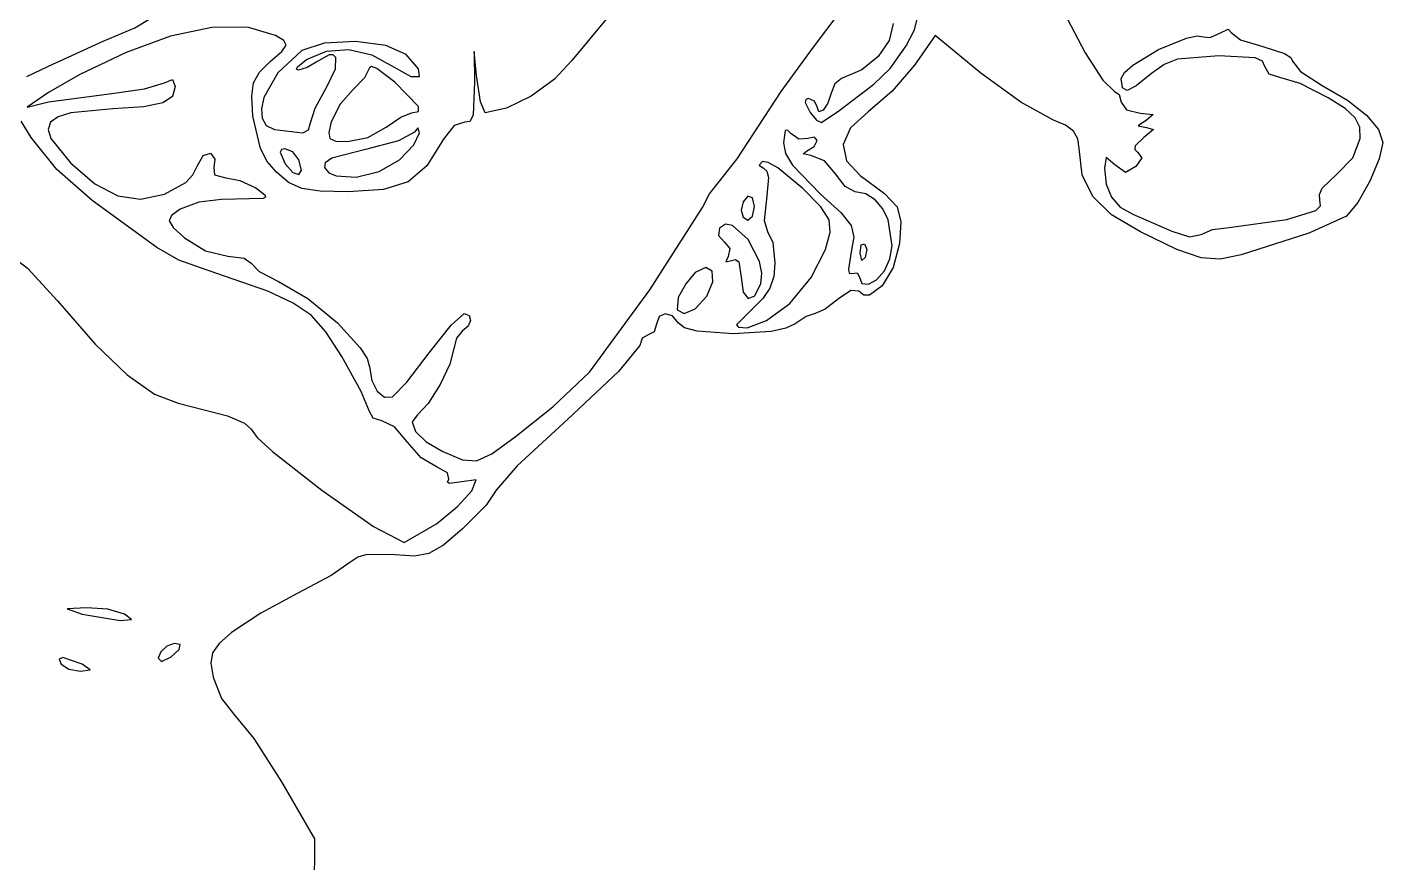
# Model space of a CAD drawing. Extents: x -2 to 140, y -370 to -182.
# Drawn here: x 67.1 to 139.7, y -264.3 to -219.5 of the extents above; entities that cross this region are included whole.
import ezdxf

# ---------------------------------------------------------------- set-up
doc = ezdxf.new("R2010")
doc.units = 0

msp = doc.modelspace()

# ---------------------------------------------------------------- linework, layer by layer
at = {"layer": 'Layer 1'}
for p, q in [((100.112265, -216.674217), (96.305833, -221.267133)), ((72.903575, -219.518272), (73.771396, -218.995724)), ((109.193259, -220.627166), (110.787085, -218.526487)), ((114.653935, -219.626557), (114.801879, -219.032032)), ((122.831829, -219.027007), (123.803046, -220.850912)), ((71.221484, -220.237417), (72.903575, -219.518272)), ((74.828253, -219.960383), (72.453286, -220.833386)), ((77.034724, -219.508359), (74.828253, -219.960383)), ((78.948981, -219.491384), (77.034724, -219.508359)), ((80.447309, -219.923529), (78.948981, -219.491384)), ((80.894883, -220.194501), (80.447309, -219.923529)), ((113.520045, -219.27947), (113.303808, -220.190515)), ((114.208331, -220.488312), (114.653935, -219.626557)), ((115.769836, -219.932786), (114.655219, -221.52658)), ((118.21819, -221.943366), (115.769836, -219.932786)), ((129.222215, -220.065932), (129.791843, -219.946318)), ((129.791843, -219.946318), (130.132909, -220.00924)), ((130.500913, -220.044564), (131.008572, -219.809737)), ((131.008572, -219.809737), (131.457312, -219.596353)), ((131.457312, -219.596353), (131.615685, -219.774996)), ((131.615685, -219.774996), (132.114023, -220.157015)), ((68.280943, -221.576477), (71.221484, -220.237417)), ((80.776583, -220.781827), (81.012289, -220.442635)), ((81.012289, -220.442635), (80.894883, -220.194501)), ((83.058896, -220.337175), (81.846451, -220.735257)), ((84.723944, -220.251782), (83.058896, -220.337175)), ((83.182781, -220.762351), (84.369526, -220.68313)), ((84.369526, -220.68313), (85.596449, -220.971067)), ((86.347994, -220.460564), (84.723944, -220.251782)), ((87.437443, -220.945004), (86.347994, -220.460564)), ((107.524279, -222.928519), (109.193259, -220.627166)), ((113.303808, -220.190515), (112.713272, -221.049741)), ((113.363999, -221.703505), (114.208331, -220.488312)), ((126.347352, -221.517072), (127.735126, -220.682234)), ((127.735126, -220.682234), (129.222215, -220.065932)), ((130.132909, -220.00924), (130.500913, -220.044564)), ((132.114023, -220.157015), (133.312151, -220.524493)), ((133.312151, -220.524493), (134.480053, -220.900731)), ((72.453286, -220.833386), (69.973095, -222.022381)), ((79.583563, -221.892039), (80.164821, -221.325976)), ((80.164821, -221.325976), (80.776583, -220.781827)), ((81.846451, -220.735257), (80.566526, -221.93175)), ((81.61702, -221.612439), (82.105503, -221.214724)), ((82.105503, -221.214724), (83.182781, -220.762351)), ((82.627391, -221.35115), (82.140234, -221.652511)), ((83.311788, -220.957707), (82.627391, -221.35115)), ((83.534898, -220.973869), (83.311788, -220.957707)), ((83.670394, -221.113847), (83.534898, -220.973869)), ((83.653874, -221.710937), (83.670394, -221.113847)), ((85.596449, -220.971067), (86.794264, -221.620165)), ((88.093918, -221.71351), (87.437443, -220.945004)), ((91.215645, -222.065511), (91.074487, -220.780042)), ((91.074487, -220.780042), (91.098189, -222.406154)), ((96.305833, -221.267133), (95.379053, -222.277308)), ((112.713272, -221.049741), (111.835701, -221.763642)), ((123.803046, -220.850912), (124.75235, -222.323216)), ((128.746257, -221.194496), (128.028365, -221.48717)), ((130.957659, -221.010706), (128.746257, -221.194496)), ((132.900888, -221.132982), (130.957659, -221.010706)), ((133.305728, -221.310088), (132.900888, -221.132982)), ((133.425252, -221.586072), (133.305728, -221.310088)), ((134.480053, -220.900731), (134.81181, -221.111686)), ((134.81181, -221.111686), (134.905719, -221.303765)), ((134.905719, -221.303765), (135.328387, -221.859979)), ((67.13724, -222.121088), (68.280943, -221.576477)), ((69.973095, -222.022381), (68.280943, -222.975622)), ((79.269019, -222.458097), (79.583563, -221.892039)), ((80.566526, -221.93175), (79.822646, -223.247211)), ((81.570925, -221.733432), (81.61702, -221.612439)), ((81.675729, -221.77787), (81.570925, -221.733432)), ((82.140234, -221.652511), (81.675729, -221.77787)), ((83.212892, -222.640342), (83.653874, -221.710937)), ((85.473896, -221.667014), (85.217417, -222.196632)), ((85.581631, -221.583381), (85.473896, -221.667014)), ((85.873426, -221.699032), (85.581631, -221.583381)), ((86.831068, -222.42828), (85.873426, -221.699032)), ((86.794264, -221.620165), (87.698225, -222.128867)), ((87.698225, -222.128867), (88.156144, -222.134056)), ((88.156144, -222.134056), (88.093918, -221.71351)), ((91.426063, -223.4877), (91.215645, -222.065511)), ((111.835701, -221.763642), (110.758359, -222.238711)), ((112.485588, -222.544979), (113.363999, -221.703505)), ((114.655219, -221.52658), (113.466333, -222.918334)), ((120.35949, -223.508066), (118.21819, -221.943366)), ((125.734603, -222.22937), (125.901868, -221.909855)), ((125.901868, -221.909855), (126.347352, -221.517072)), ((127.359097, -221.96964), (126.536588, -222.622792)), ((128.028365, -221.48717), (127.359097, -221.96964)), ((133.657807, -221.996155), (133.425252, -221.586072)), ((134.216933, -222.174167), (133.657807, -221.996155)), ((135.328387, -221.859979), (136.489087, -222.604386)), ((71.673875, -223.031502), (73.437492, -222.78818)), ((73.437492, -222.78818), (74.501319, -222.458562)), ((74.501319, -222.458562), (74.937045, -222.294813)), ((75.066807, -222.667153), (74.92639, -223.199521)), ((74.937045, -222.294813), (75.066807, -222.667153)), ((79.168715, -223.18809), (79.269019, -222.458097)), ((82.571737, -223.82402), (83.212892, -222.640342)), ((84.603723, -222.81769), (83.899007, -223.61216)), ((85.217417, -222.196632), (84.603723, -222.81769)), ((88.095394, -223.742268), (86.831068, -222.42828)), ((91.098189, -222.406154), (91.022882, -224.202138)), ((95.379053, -222.277308), (94.137396, -223.180543)), ((110.404281, -222.521268), (110.190971, -223.020297)), ((110.758359, -222.238711), (110.404281, -222.521268)), ((110.605375, -223.957332), (112.485588, -222.544979)), ((112.485588, -222.544979), (112.485588, -222.544979)), ((124.75235, -222.323216), (125.379443, -222.928519)), ((125.79887, -222.740745), (125.734603, -222.22937)), ((126.041355, -222.875856), (125.79887, -222.740745)), ((126.536588, -222.622792), (126.041355, -222.875856)), ((135.30762, -222.49861), (134.216933, -222.174167)), ((136.818181, -223.260779), (135.30762, -222.49861)), ((136.489087, -222.604386), (137.840946, -223.402232)), ((68.280943, -222.975622), (67.149963, -223.76099)), ((67.149963, -223.76099), (68.280943, -223.487206)), ((68.280943, -223.487206), (71.673875, -223.031502)), ((74.414675, -223.5428), (73.395969, -223.745379)), ((74.92639, -223.199521), (74.414675, -223.5428)), ((79.230175, -224.24596), (79.168715, -223.18809)), ((79.822646, -223.247211), (79.68605, -223.850375)), ((91.675836, -224.079223), (91.426063, -223.4877)), ((94.137396, -223.180543), (92.822458, -223.830096)), ((105.170512, -226.544085), (107.524279, -222.928519)), ((108.843566, -223.364886), (108.809976, -223.514645)), ((108.809976, -223.514645), (109.081957, -224.053202)), ((108.9923, -223.312087), (108.843566, -223.364886)), ((109.314508, -223.44355), (108.9923, -223.312087)), ((109.448524, -223.759607), (109.314508, -223.44355)), ((110.018241, -223.553894), (109.769328, -223.922283)), ((110.190971, -223.020297), (110.018241, -223.553894)), ((113.466333, -222.918334), (112.173148, -224.026476)), ((122.069598, -224.446677), (120.35949, -223.508066)), ((125.379443, -222.928519), (125.630275, -223.097531)), ((125.630275, -223.097531), (125.734603, -223.503885)), ((125.734603, -223.503885), (126.018502, -223.920389)), ((137.720612, -223.84501), (136.818181, -223.260779)), ((137.840946, -223.402232), (138.860827, -224.203084)), ((68.803453, -224.290387), (68.402877, -224.580976)), ((69.486834, -224.079557), (68.803453, -224.290387)), ((71.734576, -223.855647), (69.486834, -224.079557)), ((73.395969, -223.745379), (71.734576, -223.855647)), ((79.63532, -225.987303), (79.230175, -224.24596)), ((79.68605, -223.850375), (79.724657, -224.364266)), ((82.305062, -224.653179), (82.571737, -223.82402)), ((83.899007, -223.61216), (83.423701, -224.558691)), ((86.376583, -224.846332), (87.148476, -224.304557)), ((87.148476, -224.304557), (87.733756, -224.079223)), ((87.733756, -224.079223), (88.102284, -224.004457)), ((88.102284, -224.004457), (88.095394, -223.742268)), ((91.022882, -224.202138), (90.856874, -224.541539)), ((92.822458, -223.830096), (91.675836, -224.079223)), ((109.081957, -224.053202), (109.410881, -224.459597)), ((109.545624, -224.024506), (109.448524, -223.759607)), ((109.769328, -223.922283), (109.545624, -224.024506)), ((109.685179, -224.584694), (110.605375, -223.957332)), ((112.173148, -224.026476), (111.230413, -224.878161)), ((126.018502, -223.920389), (126.752483, -224.085094)), ((126.752483, -224.085094), (127.436565, -224.162966)), ((127.436565, -224.162966), (127.091776, -224.462792)), ((138.258567, -224.343408), (137.720612, -223.84501)), ((138.860827, -224.203084), (139.508484, -224.969126)), ((67.363947, -225.400306), (66.8226, -224.526474)), ((68.402877, -224.580976), (68.276965, -224.961704)), ((68.276965, -224.961704), (68.417577, -225.442952)), ((79.724657, -224.364266), (79.952197, -224.749212)), ((79.952197, -224.749212), (80.382401, -224.965542)), ((80.382401, -224.965542), (81.905518, -225.149541)), ((81.905518, -225.149541), (82.215316, -224.991351)), ((82.215316, -224.991351), (82.305062, -224.653179)), ((82.305062, -224.653179), (82.305062, -224.653179)), ((83.423701, -224.558691), (83.291726, -225.123733)), ((85.390952, -225.388145), (86.376583, -224.846332)), ((86.376583, -224.846332), (86.376583, -224.846332)), ((88.07231, -224.87473), (87.895182, -225.111987)), ((88.150429, -225.151442), (88.07231, -224.87473)), ((90.015927, -224.758278), (89.440735, -225.479949)), ((90.58993, -224.574072), (90.015927, -224.758278)), ((90.856874, -224.541539), (90.58993, -224.574072)), ((107.742892, -225.016981), (107.645886, -225.686818)), ((107.866636, -224.998934), (107.742892, -225.016981)), ((108.0477, -225.183164), (107.866636, -224.998934)), ((109.410881, -224.459597), (109.685179, -224.584694)), ((111.230413, -224.878161), (110.842092, -225.775365)), ((122.746347, -224.734136), (122.069598, -224.446677)), ((123.17781, -225.055875), (122.746347, -224.734136)), ((123.405929, -225.45793), (123.17781, -225.055875)), ((127.091776, -224.462792), (126.639385, -224.775645)), ((126.639385, -224.775645), (127.091776, -224.852682)), ((127.468396, -224.973236), (126.951607, -225.397088)), ((127.091776, -224.852682), (127.468396, -224.973236)), ((138.50445, -224.84868), (138.258567, -224.343408)), ((138.530663, -225.453533), (138.50445, -224.84868)), ((139.508484, -224.969126), (139.743671, -225.662546)), ((68.729726, -227.103862), (67.363947, -225.400306)), ((68.417577, -225.442952), (69.465808, -226.748538)), ((83.291726, -225.123733), (83.354531, -225.441852)), ((83.354531, -225.441852), (83.668941, -225.582092)), ((83.668941, -225.582092), (84.29178, -225.613496)), ((84.29178, -225.613496), (85.390952, -225.388145)), ((87.029093, -225.570002), (85.255069, -226.028758)), ((87.895182, -225.111987), (87.029093, -225.570002)), ((87.07573, -226.589788), (87.849469, -225.778931)), ((87.849469, -225.778931), (88.150429, -225.151442)), ((89.440735, -225.479949), (88.545154, -226.908756)), ((107.645886, -225.686818), (107.761628, -226.249828)), ((108.474336, -225.47906), (108.0477, -225.183164)), ((108.945556, -225.448227), (108.474336, -225.47906)), ((109.300778, -225.372002), (108.945556, -225.448227)), ((109.282412, -225.880009), (109.448524, -225.558858)), ((109.448524, -225.558858), (109.300778, -225.372002)), ((110.842092, -225.775365), (111.016253, -226.651296)), ((123.472648, -225.98634), (123.405929, -225.45793)), ((126.951607, -225.397088), (126.476812, -225.849617)), ((138.139955, -226.482818), (138.530663, -225.453533)), ((139.743671, -225.662546), (139.545539, -226.539803)), ((76.236802, -226.960684), (76.564935, -226.350795)), ((76.564935, -226.350795), (76.955472, -226.230236)), ((76.955472, -226.230236), (77.191338, -226.548862)), ((80.003989, -226.671664), (79.63532, -225.987303)), ((80.759295, -226.044024), (80.700632, -226.189)), ((80.700632, -226.189), (80.968627, -226.796995)), ((80.946171, -225.997036), (80.759295, -226.044024)), ((81.365632, -226.170896), (80.946171, -225.997036)), ((81.69656, -226.588913), (81.365632, -226.170896)), ((83.455344, -226.502602), (83.099442, -226.745991)), ((85.255069, -226.028758), (83.455344, -226.502602)), ((107.761628, -226.249828), (108.123901, -226.884798)), ((108.698046, -226.274605), (108.883035, -226.126548)), ((109.118931, -226.350294), (108.698046, -226.274605)), ((108.883035, -226.126548), (109.282412, -225.880009)), ((109.836278, -226.653393), (109.118931, -226.350294)), ((123.643903, -227.39991), (123.472648, -225.98634)), ((124.922516, -226.469123), (124.829821, -227.043065)), ((125.39531, -226.859366), (124.922516, -226.469123)), ((126.476812, -225.849617), (126.46454, -226.031787)), ((126.46454, -226.031787), (126.607807, -226.172268)), ((126.827763, -226.490802), (126.521783, -226.952951)), ((126.607807, -226.172268), (126.827763, -226.490802)), ((137.269223, -227.365673), (138.139955, -226.482818)), ((70.625846, -228.769446), (68.729726, -227.103862)), ((69.465808, -226.748538), (70.772865, -227.878617)), ((76.017515, -227.397497), (76.236802, -226.960684)), ((77.191338, -226.548862), (77.147606, -226.99472)), ((77.147606, -226.99472), (77.182625, -227.388903)), ((80.492891, -227.254449), (80.003989, -226.671664)), ((80.968627, -226.796995), (81.378454, -227.270569)), ((81.839335, -227.138831), (81.69656, -226.588913)), ((81.69656, -226.588913), (81.69656, -226.588913)), ((81.700995, -227.375283), (81.839335, -227.138831)), ((83.099442, -226.745991), (83.07057, -227.009678)), ((83.07057, -227.009678), (83.30503, -227.28228)), ((84.762807, -227.511536), (85.990724, -227.212985)), ((85.990724, -227.212985), (87.07573, -226.589788)), ((87.07573, -226.589788), (87.07573, -226.589788)), ((88.545154, -226.908756), (87.55405, -227.76778)), ((104.162566, -227.803738), (105.170512, -226.544085)), ((106.530264, -226.681143), (106.349402, -226.880498)), ((106.349402, -226.880498), (106.579611, -227.040101)), ((106.83277, -226.726714), (106.530264, -226.681143)), ((106.579611, -227.040101), (106.761795, -227.199342)), ((106.761795, -227.199342), (106.848273, -227.53852)), ((107.33847, -227.015954), (106.83277, -226.726714)), ((108.677617, -228.134672), (107.33847, -227.015954)), ((108.123901, -226.884798), (109.635468, -228.436114)), ((110.435619, -227.339483), (109.836278, -226.653393)), ((111.016253, -226.651296), (111.760962, -227.439164)), ((124.829821, -227.043065), (124.922863, -227.901859)), ((125.959977, -227.274131), (125.39531, -226.859366)), ((126.521783, -226.952951), (125.959977, -227.274131)), ((139.545539, -226.539803), (139.039005, -227.727429)), ((70.772865, -227.878617), (71.99857, -228.520854)), ((74.492079, -228.437976), (75.638919, -227.801777)), ((75.638919, -227.801777), (76.017515, -227.397497)), ((77.182625, -227.388903), (77.70889, -227.531309)), ((77.70889, -227.531309), (78.534752, -227.69673)), ((78.534752, -227.69673), (79.391154, -228.094455)), ((81.148201, -227.807511), (80.492891, -227.254449)), ((81.850163, -228.123048), (81.148201, -227.807511)), ((81.378454, -227.270569), (81.700995, -227.375283)), ((83.30503, -227.28228), (83.690062, -227.454185)), ((83.690062, -227.454185), (84.762807, -227.511536)), ((87.55405, -227.76778), (86.231311, -228.187505)), ((103.690791, -228.405619), (104.162566, -227.803738)), ((106.848273, -227.53852), (106.729389, -228.704196)), ((110.956964, -228.016731), (110.435619, -227.339483)), ((111.760962, -227.439164), (113.057161, -228.392214)), ((124.203428, -228.553917), (123.643903, -227.39991)), ((124.922863, -227.901859), (125.205597, -228.590997)), ((136.489311, -228.105515), (137.269223, -227.365673)), ((139.039005, -227.727429), (138.399496, -228.868896)), ((71.99857, -228.520854), (73.214462, -228.699293)), ((73.214462, -228.699293), (74.492079, -228.437976)), ((79.790159, -228.666192), (77.554957, -228.72034)), ((79.391154, -228.094455), (79.868401, -228.462589)), ((79.905157, -228.582761), (79.790159, -228.666192)), ((79.868401, -228.462589), (79.905157, -228.582761)), ((82.835472, -228.265278), (81.850163, -228.123048)), ((84.340821, -228.298417), (82.835472, -228.265278)), ((86.231311, -228.187505), (84.340821, -228.298417)), ((103.308997, -229.151688), (103.690791, -228.405619)), ((105.732453, -228.540987), (105.48142, -228.834876)), ((105.983494, -228.626522), (105.732453, -228.540987)), ((106.087906, -229.093691), (105.983494, -228.626522)), ((109.638664, -229.114334), (108.677617, -228.134672)), ((109.635468, -228.436114), (110.723622, -229.414282)), ((111.486786, -228.298417), (110.956964, -228.016731)), ((112.060603, -228.414407), (111.486786, -228.298417)), ((112.557759, -228.733992), (112.060603, -228.414407)), ((113.057161, -228.392214), (113.725583, -229.118149)), ((125.219862, -229.541622), (124.203428, -228.553917)), ((125.205597, -228.590997), (125.683434, -229.119142)), ((136.34237, -228.450304), (136.489311, -228.105515)), ((136.373766, -228.753049), (136.34237, -228.450304)), ((74.096321, -231.280942), (70.625846, -228.769446)), ((75.342516, -229.242648), (74.879523, -229.579571)), ((76.345219, -228.857521), (75.342516, -229.242648)), ((77.554957, -228.72034), (76.345219, -228.857521)), ((100.489202, -233.563195), (103.308997, -229.151688)), ((105.48142, -228.834876), (105.377008, -229.279958)), ((105.377008, -229.279958), (105.48142, -229.670293)), ((105.983494, -229.615587), (106.087906, -229.093691)), ((106.087906, -229.093691), (106.087906, -229.093691)), ((106.729389, -228.704196), (106.612127, -229.844268)), ((110.092386, -229.798749), (109.638664, -229.114334)), ((110.723622, -229.414282), (111.276984, -230.101158)), ((112.962557, -229.214597), (112.557759, -228.733992)), ((113.259299, -229.813647), (112.962557, -229.214597)), ((113.725583, -229.118149), (113.936657, -229.911357)), ((125.683434, -229.119142), (126.361785, -229.494955)), ((134.607438, -229.781721), (136.146221, -229.312809)), ((136.146221, -229.312809), (136.40102, -229.057615)), ((136.40102, -229.057615), (136.373766, -228.753049)), ((138.399496, -228.868896), (137.802439, -229.607674)), ((74.879523, -229.579571), (74.749958, -229.859191)), ((74.749958, -229.859191), (74.973222, -230.212555)), ((104.536375, -230.043645), (104.21933, -230.252863)), ((104.925053, -230.11227), (104.536375, -230.043645)), ((105.75085, -230.859281), (104.925053, -230.11227)), ((105.48142, -229.670293), (105.732453, -229.832662)), ((105.732453, -229.832662), (105.983494, -229.615587)), ((106.612127, -229.844268), (106.793143, -230.438875)), ((110.142398, -230.465951), (110.092386, -229.798749)), ((111.276984, -230.101158), (111.417519, -230.727586)), ((113.465819, -231.19678), (113.259299, -229.813647)), ((113.936657, -229.911357), (113.860811, -231.066227)), ((126.761844, -230.456288), (125.219862, -229.541622)), ((126.361785, -229.494955), (128.443857, -230.409609)), ((131.505836, -230.21623), (134.607438, -229.781721)), ((137.802439, -229.607674), (135.784681, -230.525345)), ((74.973222, -230.212555), (75.568714, -230.770712)), ((75.568714, -230.770712), (76.695488, -231.469748)), ((104.21933, -230.252863), (104.163509, -230.645924)), ((104.163509, -230.645924), (104.472224, -230.983338)), ((106.363803, -232.046357), (105.75085, -230.859281)), ((106.793143, -230.438875), (107.071001, -231.01318)), ((109.892315, -231.393972), (110.142398, -230.465951)), ((111.417519, -230.727586), (111.267195, -231.524415)), ((128.712812, -231.387116), (126.761844, -230.456288)), ((128.443857, -230.409609), (129.390026, -230.716243)), ((129.390026, -230.716243), (130.004606, -230.584897)), ((130.004606, -230.584897), (130.624973, -230.324522)), ((130.624973, -230.324522), (131.505836, -230.21623)), ((135.784681, -230.525345), (132.148205, -231.673287)), ((65.601427, -231.191594), (67.159106, -232.403142)), ((75.273702, -231.962219), (74.096321, -231.280942)), ((76.695488, -231.469748), (77.894251, -231.743843)), ((104.472224, -230.983338), (104.776597, -231.33491)), ((104.776597, -231.33491), (104.686478, -231.766872)), ((107.071001, -231.01318), (107.186569, -232.104353)), ((109.126003, -232.894833), (109.892315, -231.393972)), ((111.267195, -231.524415), (111.119946, -232.447835)), ((111.746197, -231.590652), (111.80126, -231.139527)), ((111.83684, -231.988822), (111.746197, -231.590652)), ((111.746197, -231.590652), (111.746197, -231.590652)), ((111.80126, -231.139527), (111.983799, -231.087224)), ((111.983799, -231.087224), (112.107034, -231.39877)), ((112.107034, -231.39877), (112.019512, -231.822413)), ((113.344203, -231.895711), (113.465819, -231.19678)), ((113.860811, -231.066227), (113.520204, -232.351991)), ((130.007395, -231.842959), (128.712812, -231.387116)), ((76.42398, -232.374384), (75.273702, -231.962219)), ((77.894251, -231.743843), (78.772879, -231.858291)), ((78.772879, -231.858291), (79.138326, -232.124165)), ((79.138326, -232.124165), (79.570218, -232.56905)), ((104.686478, -231.766872), (104.556635, -232.058277)), ((104.556635, -232.058277), (104.854714, -231.978906)), ((104.854714, -231.978906), (105.084534, -231.930807)), ((105.084534, -231.930807), (105.247604, -232.063703)), ((105.247604, -232.063703), (105.377008, -232.878517)), ((106.486426, -232.665064), (106.363803, -232.046357)), ((107.186569, -232.104353), (107.122651, -232.835978)), ((112.019512, -231.822413), (111.83684, -231.988822)), ((113.051737, -232.542786), (113.344203, -231.895711)), ((131.025792, -231.909716), (130.007395, -231.842959)), ((132.148205, -231.673287), (131.025792, -231.909716)), ((67.159106, -232.403142), (68.761816, -234.142336)), ((80.039385, -233.635494), (76.42398, -232.374384)), ((79.570218, -232.56905), (80.608599, -233.113862)), ((102.919697, -232.628468), (102.410035, -233.230014)), ((103.489865, -232.352932), (102.919697, -232.628468)), ((103.828299, -232.562333), (103.489865, -232.352932)), ((103.868596, -233.121835), (103.828299, -232.562333)), ((105.377008, -232.878517), (105.48861, -233.673719)), ((106.430995, -233.225961), (106.486426, -232.665064)), ((107.122651, -232.835978), (106.916731, -233.462273)), ((107.989288, -234.281246), (109.126003, -232.894833)), ((111.119946, -232.447835), (111.171963, -232.666165)), ((111.171963, -232.666165), (111.306449, -232.684038)), ((111.306449, -232.684038), (111.591796, -232.653822)), ((111.591796, -232.653822), (111.710478, -232.878517)), ((111.710478, -232.878517), (111.849483, -233.220251)), ((112.19293, -233.259799), (112.630465, -233.024773)), ((112.630465, -233.024773), (113.051737, -232.542786)), ((113.520204, -232.351991), (112.9252, -233.345831)), ((113.051737, -232.542786), (113.051737, -232.542786)), ((81.39856, -234.264305), (80.039385, -233.635494)), ((80.608599, -233.113862), (82.174391, -234.02473)), ((97.263052, -237.965516), (100.489202, -233.563195)), ((102.410035, -233.230014), (102.013272, -233.973822)), ((103.544356, -233.896606), (103.868596, -233.121835)), ((105.48861, -233.673719), (105.762445, -234.016793)), ((106.107059, -233.87759), (106.430995, -233.225961)), ((106.430995, -233.225961), (106.430995, -233.225961)), ((106.916731, -233.462273), (106.547564, -234.027237)), ((111.251371, -233.600332), (110.589179, -234.042797)), ((111.680038, -233.626519), (111.251371, -233.600332)), ((111.942907, -233.834661), (111.680038, -233.626519)), ((111.849483, -233.220251), (112.19293, -233.259799)), ((112.9252, -233.345831), (112.252808, -233.839943)), ((68.761816, -234.142336), (70.787988, -236.466783)), ((82.352373, -234.916225), (81.39856, -234.264305)), ((82.174391, -234.02473), (83.756855, -235.323066)), ((102.013272, -233.973822), (101.959255, -234.629459)), ((102.923594, -234.580818), (103.544356, -233.896606)), ((103.544356, -233.896606), (103.544356, -233.896606)), ((105.762445, -234.016793), (106.107059, -233.87759)), ((106.547564, -234.027237), (105.993904, -234.57487)), ((106.737646, -235.202783), (107.989288, -234.281246)), ((107.989288, -234.281246), (107.989288, -234.281246)), ((110.589179, -234.042797), (109.88227, -234.590953)), ((112.252808, -233.839943), (111.942907, -233.834661)), ((83.139297, -235.801899), (82.352373, -234.916225)), ((89.84661, -235.441617), (90.543688, -234.818964)), ((90.543688, -234.818964), (90.819108, -234.929205)), ((90.888297, -235.192849), (90.761285, -235.509277)), ((90.819108, -234.929205), (90.888297, -235.192849)), ((100.991012, -234.98407), (100.853096, -235.394302)), ((101.318298, -234.834328), (100.991012, -234.98407)), ((101.705266, -234.951068), (101.318298, -234.834328)), ((102.022224, -235.340285), (101.705266, -234.951068)), ((101.959255, -234.629459), (102.328961, -234.828447)), ((102.328961, -234.828447), (102.923594, -234.580818)), ((105.993904, -234.57487), (105.131416, -235.426049)), ((105.695019, -235.586072), (106.737646, -235.202783)), ((108.861496, -234.981584), (108.278583, -235.372571)), ((109.346094, -234.818964), (108.861496, -234.981584)), ((109.88227, -234.590953), (109.346094, -234.818964)), ((83.997808, -237.131973), (83.139297, -235.801899)), ((83.756855, -235.323066), (84.982721, -236.658778)), ((88.671702, -236.938622), (89.84661, -235.441617)), ((90.448102, -235.777871), (90.128602, -236.146672)), ((90.761285, -235.509277), (90.448102, -235.777871)), ((100.720206, -235.800646), (100.400705, -235.969669)), ((100.853096, -235.394302), (100.720206, -235.800646)), ((102.352088, -235.585734), (102.022224, -235.340285)), ((103.019487, -235.763283), (102.352088, -235.585734)), ((104.950208, -235.912529), (103.019487, -235.763283)), ((106.981027, -235.783725), (104.950208, -235.912529)), ((105.131416, -235.426049), (105.24524, -235.557664)), ((105.24524, -235.557664), (105.695019, -235.586072)), ((107.773548, -235.613711), (106.981027, -235.783725)), ((108.278583, -235.372571), (107.773548, -235.613711)), ((70.787988, -236.466783), (72.498692, -238.119176)), ((84.982721, -236.658778), (85.345285, -237.231245)), ((90.128602, -236.146672), (89.995711, -236.700512)), ((99.948314, -236.546644), (98.819039, -237.939541)), ((100.081204, -236.139147), (99.948314, -236.546644)), ((100.400705, -235.969669), (100.081204, -236.139147)), ((85.038817, -239.011054), (83.997808, -237.131973)), ((85.345285, -237.231245), (85.478724, -237.68177)), ((87.472199, -238.503456), (88.671702, -236.938622)), ((89.995711, -236.700512), (89.780596, -237.541433)), ((72.498692, -238.119176), (73.957846, -239.153697)), ((85.478724, -237.68177), (85.597744, -238.406219)), ((89.780596, -237.541433), (89.259309, -238.637868)), ((95.298278, -239.833785), (97.263052, -237.965516)), ((98.819039, -237.939541), (96.103976, -240.478169)), ((85.597744, -238.406219), (85.892395, -238.978959)), ((86.715975, -239.289167), (87.472199, -238.503456)), ((89.259309, -238.637868), (88.617937, -239.652007)), ((73.957846, -239.153697), (75.22937, -239.624531)), ((85.471802, -240.080151), (85.038817, -239.011054)), ((85.892395, -238.978959), (86.289523, -239.304953)), ((86.289523, -239.304953), (86.715975, -239.289167)), ((75.22937, -239.624531), (77.865771, -240.313912)), ((85.667723, -240.427803), (85.471802, -240.080151)), ((88.042567, -240.246041), (87.765909, -240.633852)), ((88.617937, -239.652007), (88.042567, -240.246041)), ((93.274241, -241.435438), (95.298278, -239.833785)), ((77.865771, -240.313912), (78.783273, -240.70394)), ((78.783273, -240.70394), (79.138326, -241.01885)), ((79.138326, -241.01885), (79.45568, -241.460517)), ((86.138772, -240.572403), (85.667723, -240.427803)), ((86.811107, -240.90243), (86.138772, -240.572403)), ((87.49098, -241.695901), (86.811107, -240.90243)), ((87.765909, -240.633852), (87.939606, -241.150458)), ((96.103976, -240.478169), (93.388623, -242.983374)), ((79.45568, -241.460517), (80.299578, -242.233406)), ((88.244099, -242.561798), (87.49098, -241.695901)), ((87.939606, -241.150458), (88.504444, -241.709597)), ((88.504444, -241.709597), (89.401213, -242.225012)), ((92.019987, -242.343844), (93.274241, -241.435438)), ((93.274241, -241.435438), (93.274241, -241.435438)), ((80.299578, -242.233406), (82.918016, -244.291891)), ((89.401213, -242.225012), (90.459912, -242.661885)), ((91.207357, -242.727078), (92.019987, -242.343844)), ((89.092535, -243.065977), (88.244099, -242.561798)), ((89.654664, -243.356772), (89.092535, -243.065977)), ((90.459912, -242.661885), (91.207357, -242.727078)), ((93.388623, -242.983374), (92.25865, -244.295986)), ((89.719432, -243.709585), (89.654664, -243.356772)), ((89.661506, -243.861665), (89.719432, -243.709585)), ((89.763805, -243.93423), (89.661506, -243.861665)), ((90.430279, -243.83746), (89.763805, -243.93423)), ((91.183491, -243.740291), (90.430279, -243.83746)), ((90.94952, -244.330361), (91.183491, -243.740291)), ((82.918016, -244.291891), (85.695664, -246.232387)), ((90.197936, -245.16238), (90.94952, -244.330361)), ((92.25865, -244.295986), (91.729883, -245.093867)), ((89.066418, -246.092698), (90.197936, -245.16238)), ((91.729883, -245.093867), (90.459969, -246.361543)), ((87.334544, -247.092978), (89.066418, -246.092698)), ((89.066418, -246.092698), (89.066418, -246.092698)), ((85.695664, -246.232387), (87.334544, -247.092978)), ((90.459969, -246.361543), (89.432149, -247.229272)), ((89.432149, -247.229272), (88.661343, -247.684625)), ((84.486555, -248.134068), (83.416395, -248.86581)), ((84.847226, -247.879723), (84.486555, -248.134068)), ((85.341368, -247.735767), (84.847226, -247.879723)), ((86.85854, -247.758684), (85.341368, -247.735767)), ((87.889492, -247.827722), (86.85854, -247.758684)), ((88.661343, -247.684625), (87.889492, -247.827722)), ((83.416395, -248.86581), (81.641414, -249.809875)), ((81.641414, -249.809875), (79.656173, -250.882288)), ((70.316702, -250.589119), (69.289258, -250.657907)), ((69.289258, -250.657907), (70.090504, -250.928604)), ((70.090504, -250.928604), (72.126263, -251.268061)), ((71.474541, -250.675496), (70.316702, -250.589119)), ((72.352462, -250.928604), (71.474541, -250.675496)), ((72.728517, -251.223173), (72.352462, -250.928604)), ((72.352462, -250.928604), (72.352462, -250.928604)), ((79.656173, -250.882288), (78.080486, -251.922675)), ((72.126263, -251.268061), (72.728517, -251.223173)), ((75.018553, -252.499456), (74.630381, -252.656982)), ((75.334035, -252.561513), (75.018553, -252.499456)), ((75.277703, -252.828023), (75.334035, -252.561513)), ((75.334035, -252.561513), (75.334035, -252.561513)), ((77.421971, -252.500521), (77.075531, -253.002969)), ((78.080486, -251.922675), (77.421971, -252.500521)), ((69.060092, -253.249437), (68.862376, -253.340459)), ((68.862376, -253.340459), (68.95953, -253.613525)), ((70.090504, -253.613525), (69.060092, -253.249437)), ((74.301033, -252.951276), (74.162025, -253.299524)), ((74.162025, -253.299524), (74.345554, -253.46974)), ((74.630381, -252.656982), (74.301033, -252.951276)), ((74.345554, -253.46974), (74.851545, -253.222252)), ((74.851545, -253.222252), (75.277703, -252.828023)), ((77.075531, -253.002969), (76.986582, -253.563249)), ((68.95953, -253.613525), (69.381708, -253.882691)), ((69.381708, -253.882691), (70.004107, -253.991223)), ((70.004107, -253.991223), (70.513828, -253.920621)), ((70.513828, -253.920621), (70.090504, -253.613525)), ((70.090504, -253.613525), (70.090504, -253.613525)), ((76.986582, -253.563249), (77.10054, -254.314593)), ((77.10054, -254.314593), (77.54825, -255.459251)), ((77.54825, -255.459251), (78.197634, -256.281372)), ((78.197634, -256.281372), (79.27772, -257.596862)), ((79.27772, -257.596862), (80.760948, -259.927739)), ((80.760948, -259.927739), (82.53126, -262.981666)), ((82.53126, -262.981666), (82.500374, -268.126662))]:
    msp.add_line(p, q, dxfattribs=at)

doc.saveas('drawing.dxf')
